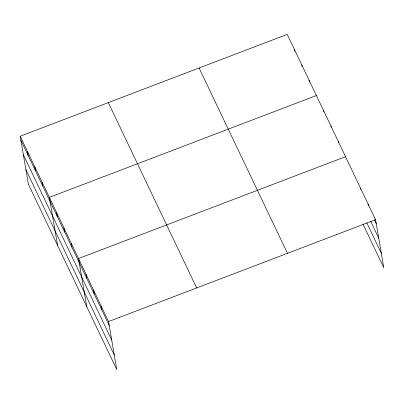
<?xml version="1.0" encoding="UTF-8"?>
<svg xmlns="http://www.w3.org/2000/svg" width="404" height="404" viewBox="0 0 404 404"><rect width="100%" height="100%" fill="white"/><g stroke="black" fill="none" stroke-linecap="round" stroke-linejoin="round"><path stroke-width="0.61" d="M20.2 136.219L108.565 321.549L116.781 369.62L28.416 184.29L20.2 136.219L287.219 34.38L375.584 219.71L383.8 267.781L362.878 223.897M316.377 95.541L49.359 197.379L57.58 245.45M345.536 156.696L78.522 258.535L86.739 306.606M108.565 321.549L375.584 219.71M374.387 219.756L376.265 223.69M370.705 221.362L378.75 238.239M366.827 222.851L381.315 253.232M199.101 67.988L287.466 253.318M108.317 102.611L196.682 287.941M20.882 140.203L109.247 325.528M23.366 154.752L111.736 340.077M25.932 169.741L114.297 355.071M368.074 203.959L368.362 205.661M360.56 188.203L360.757 189.34M338.249 141.41L338.441 142.546M330.957 126.119L331.154 127.255M323.67 110.832L323.862 111.969M309.085 80.25L309.378 81.956M301.798 64.963L302.091 66.67M294.506 49.672L294.799 51.379M101.056 305.793L101.737 309.777M93.546 290.042L94.223 294.021M86.032 274.291L86.714 278.27M71.23 243.248L71.912 247.228M63.943 227.957L64.62 231.936M56.651 212.666L57.333 216.65M42.072 182.088L42.753 186.072M34.779 166.796L35.461 170.781M27.492 151.51L28.169 155.489"/></g></svg>
